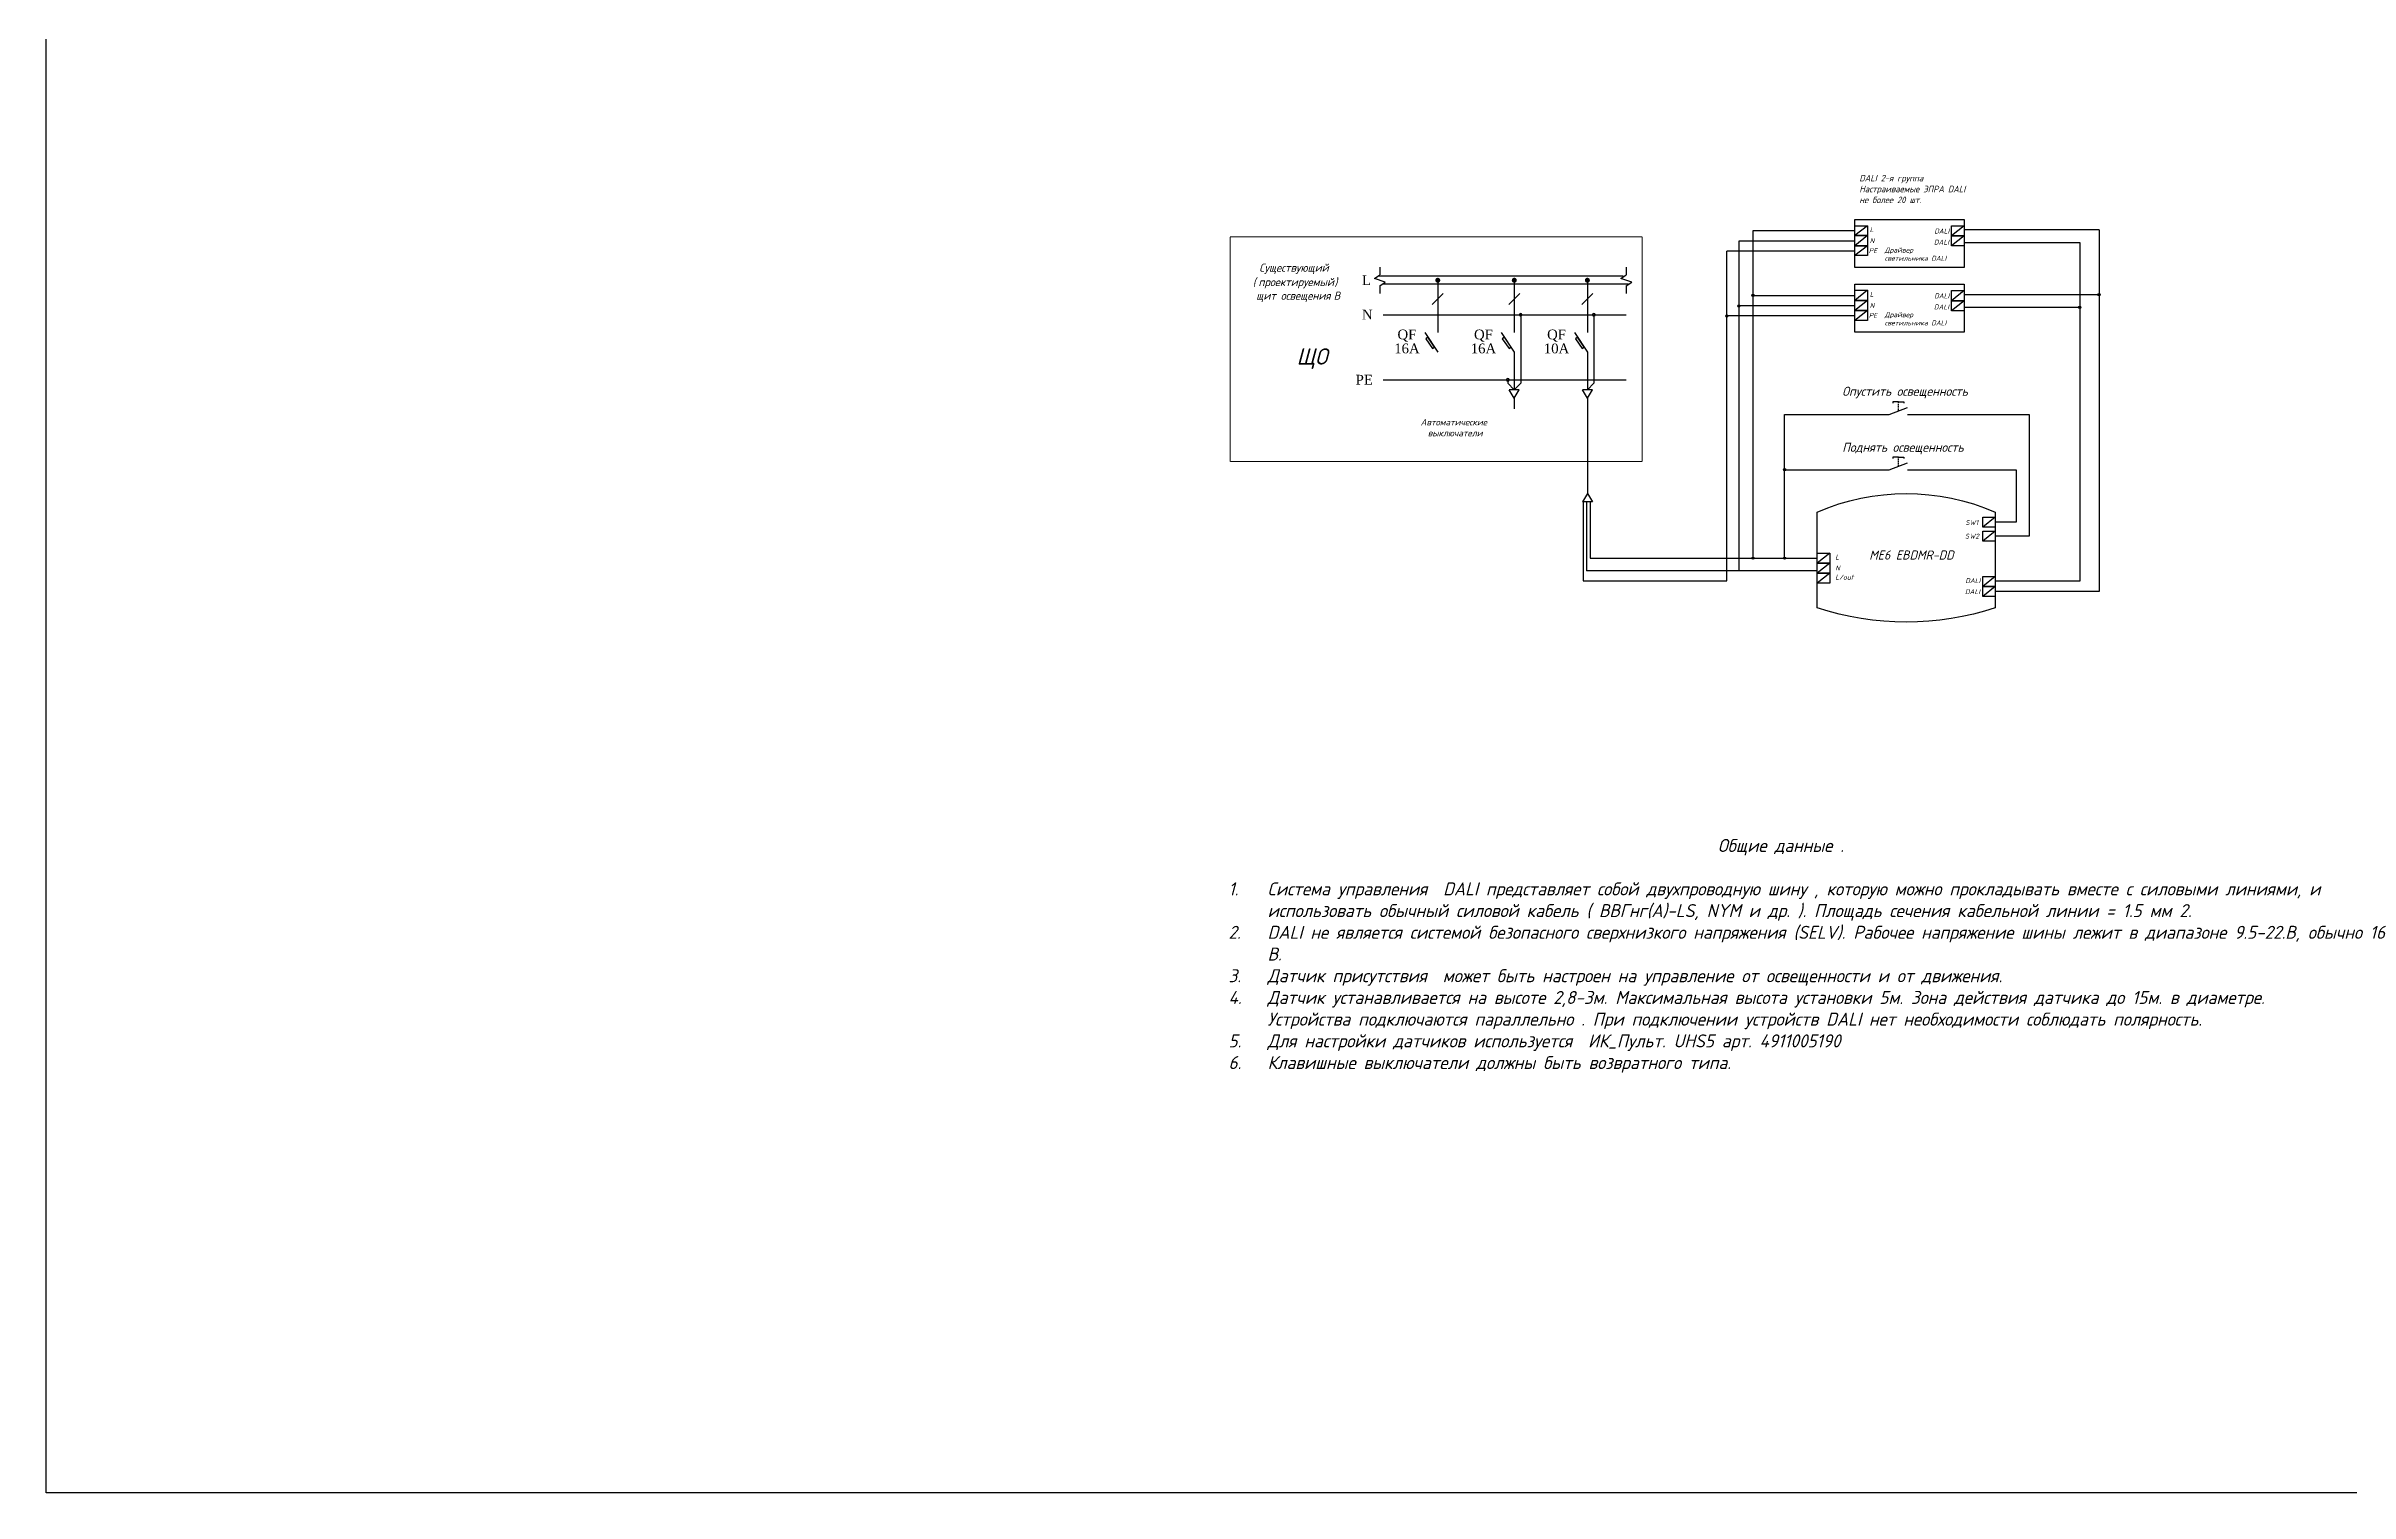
# Model space of a CAD drawing. Header units: millimetres. Extents: x -4896 to 62463, y -11301 to 6998.
# Drawn here: x -4896 to 9257, y -11301 to -2414 of the extents above; entities that cross this region are included whole.
import ezdxf
from ezdxf.enums import TextEntityAlignment as Align

# ---------------------------------------------------------------- set-up
doc = ezdxf.new("R2010")
doc.units = ezdxf.units.MM
doc.linetypes.add('( Hidden )', pattern=[0.375, 0.25, -0.125])
doc.linetypes.add('2.kat 11.50 kotu$0${ Wide Dash }', pattern=[12, 4, -2, 4, -2])
doc.layers.add('DALI', color=7, linetype='Continuous', lineweight=5)
doc.layers.add('Описание', color=7, linetype='Continuous', lineweight=5)
doc.layers.add('Лист', color=74, linetype='Continuous')
doc.layers.add('Рамка', color=250, linetype='Continuous')
doc.styles.add('Times New Roman', font='times.ttf', dxfattribs={"height": 300})
doc.styles.add('ИСО', font='isocpeui.ttf', dxfattribs={"height": 240})
doc.styles.add('КП', font='isocpeur.ttf', dxfattribs={"width": 0.955, "oblique": 15})

msp = doc.modelspace()

# ---------------------------------------------------------------- hatches: boundary and pattern name
at = {"layer": 'Описание', "lineweight": 30, "ltscale": 100}
for points in [[(3638, -3852, 1), (3669, -3852, 1)], [(4108, -3852, 1), (4139, -3852, 1)], [(4557, -3852, 1), (4588, -3852, 1)]]:
    msp.add_hatch(color=1, dxfattribs=at).paths.add_polyline_path(points)
at = {"layer": 'Рамка'}
h = msp.add_hatch(color=1, dxfattribs=at)
h.dxf.hatch_style = 1
h.paths.add_polyline_path([(5583, -3945, 1), (5597, -3945, 1)])
h = msp.add_hatch(color=3, dxfattribs=at)
h.dxf.hatch_style = 1
h.paths.add_polyline_path([(7709, -3941, 1), (7722, -3941, 1)])
at = {"layer": 'Рамка', "true_color": 0xf8991e}
h = msp.add_hatch(color=30, dxfattribs=at)
h.dxf.hatch_style = 1
h.paths.add_polyline_path([(5423, -4071, 1), (5436, -4071, 1)])
at = {"layer": 'Рамка'}
h = msp.add_hatch(color=5, dxfattribs=at)
h.dxf.hatch_style = 1
h.paths.add_polyline_path([(5496, -4010, 1), (5510, -4010, 1)])
h = msp.add_hatch(color=3, dxfattribs=at)
h.dxf.hatch_style = 1
h.paths.add_polyline_path([(7590, -4018, 1), (7604, -4018, 1)])
h = msp.add_hatch(color=1, dxfattribs=at)
h.dxf.hatch_style = 1
h.paths.add_polyline_path([(5777, -5016, 1), (5791, -5016, 1)])
h = msp.add_hatch(color=1, dxfattribs=at)
h.dxf.hatch_style = 1
h.paths.add_polyline_path([(5583, -5559, 1), (5597, -5559, 1)])
h = msp.add_hatch(color=1, dxfattribs=at)
h.dxf.hatch_style = 1
h.paths.add_polyline_path([(5777, -5559, 1), (5791, -5559, 1)])

# ---------------------------------------------------------------- linework, layer by layer
at = {"layer": 'Лист', "color": 4}
msp.add_lwpolyline([(-4896, 6998), (17557, 6998), (17557, -11301), (-4896, -11301)], close=True, dxfattribs=at)
at = {"layer": 'Описание', "color": 0, "linetype": '2.kat 11.50 kotu$0${ Wide Dash }', "lineweight": 20, "transparency": 33554643}
for p, q in [((2378, -3585), (4910, -3585)), ((2378, -4965), (2378, -3585)), ((4910, -3585), (4910, -4965)), ((4910, -4965), (2378, -4965))]:
    msp.add_line(p, q, dxfattribs=at)
at = {"layer": 'Описание', "color": 30, "lineweight": 30, "true_color": 0xf8991e, "transparency": 33554643}
for p, q in [((6215, -3674), (5429, -3674)), ((6215, -4071), (5429, -4071))]:
    msp.add_line(p, q, dxfattribs=at)
at = {"layer": 'Описание', "color": 5, "lineweight": 30, "transparency": 33554643}
for p, q in [((6215, -3612), (5503, -3612)), ((6215, -4010), (5503, -4010)), ((5984, -5636), (4568, -5636))]:
    msp.add_line(p, q, dxfattribs=at)
at = {"layer": 'Описание', "color": 1, "lineweight": 30, "transparency": 33554643}
for p, q in [((5590, -3547), (5997, -3547)), ((5997, -3547), (6215, -3547)), ((5590, -3945), (5997, -3945)), ((5997, -3945), (6215, -3945)), ((6097, -4676), (6427, -4676)), ((5784, -5016), (6427, -5016)), ((4590, -5559), (5984, -5559))]:
    msp.add_line(p, q, dxfattribs=at)
at = {"layer": 'Описание', "color": 3, "lineweight": 30, "transparency": 33554643}
for p, q in [((7716, -3543), (6887, -3543)), ((6887, -3620), (7597, -3620)), ((7716, -3941), (6887, -3941)), ((6887, -4018), (7597, -4018))]:
    msp.add_line(p, q, dxfattribs=at)
at = {"layer": 'Описание', "color": 1, "lineweight": 30, "ltscale": 100}
for p, q in [((3264, -3841), (3297, -3819)), ((3297, -3771), (3297, -3819)), ((4778, -3841), (4811, -3819)), ((4811, -3771), (4811, -3819)), ((3331, -3864), (3264, -3841)), ((4793, -3828), (3290, -3828)), ((3297, -3886), (3331, -3864)), ((3297, -3886), (3297, -3934)), ((4824, -3876), (3318, -3876)), ((4845, -3864), (4778, -3841)), ((4811, -3886), (4845, -3864)), ((4811, -3886), (4811, -3934))]:
    msp.add_line(p, q, dxfattribs=at)
at = {"layer": 'Описание', "color": 1, "lineweight": 30}
for p, q in [((3687, -3934), (3620, -4000)), ((3653, -3852), (3653, -4173)), ((4157, -3934), (4090, -4000)), ((4123, -3852), (4123, -4173)), ((4606, -3934), (4539, -4000)), ((4573, -3852), (4573, -4173)), ((3573, -4173), (3653, -4293)), ((3593, -4202), (3580, -4211)), ((3580, -4211), (3621, -4272)), ((3634, -4263), (3593, -4202)), ((4043, -4173), (4123, -4293)), ((4063, -4202), (4050, -4211)), ((4050, -4211), (4091, -4272)), ((4104, -4263), (4063, -4202)), ((4493, -4173), (4573, -4293)), ((4512, -4202), (4499, -4211)), ((4499, -4211), (4540, -4272)), ((4553, -4263), (4512, -4202)), ((3621, -4272), (3634, -4263)), ((4091, -4272), (4104, -4263)), ((4123, -4293), (4123, -4525)), ((4540, -4272), (4553, -4263)), ((4573, -4293), (4573, -4525))]:
    msp.add_line(p, q, dxfattribs=at)
at = {"layer": 'Описание', "color": 5, "lineweight": 30, "ltscale": 100}
msp.add_line((3318, -4064), (4811, -4064), dxfattribs=at)
at = {"layer": 'Описание', "color": 5, "lineweight": 30}
for p, q in [((4163, -4064), (4163, -4485)), ((4612, -4064), (4612, -4485)), ((4123, -4525), (4163, -4485)), ((4573, -4525), (4612, -4485))]:
    msp.add_line(p, q, dxfattribs=at)
at = {"layer": 'Описание', "color": 30, "lineweight": 30, "ltscale": 100}
msp.add_line((3318, -4463), (4811, -4464), dxfattribs=at)
at = {"layer": 'Описание', "color": 30, "lineweight": 30}
for p in [(4084, -4464), (4123, -4525)]:
    msp.add_line(p, (4084, -4485), dxfattribs=at)
at = {"layer": 'Описание', "color": 0, "lineweight": 30}
for p, q in [((4153, -4525), (4093, -4525)), ((4123, -4577), (4093, -4525)), ((4123, -4577), (4153, -4525)), ((4603, -4525), (4543, -4525)), ((4573, -4577), (4543, -4525)), ((4573, -4577), (4603, -4525)), ((4573, -5162), (4543, -5214)), ((4603, -5214), (4543, -5214)), ((4573, -5162), (4603, -5214))]:
    msp.add_line(p, q, dxfattribs=at)
at = {"layer": 'Описание', "color": 0, "lineweight": 30, "transparency": 33554643}
msp.add_line((4123, -4577), (4123, -4642), dxfattribs=at)
at = {"layer": 'Описание', "color": 0, "lineweight": 30, "ltscale": 100}
msp.add_line((4573, -4577), (4573, -5162), dxfattribs=at)
at = {"layer": 'Описание', "color": 2, "lineweight": 30, "transparency": 33554643}
for p, q in [((6538, -4676), (7287, -4676)), ((6538, -5016), (7206, -5016))]:
    msp.add_line(p, q, dxfattribs=at)
at = {"layer": 'Описание', "lineweight": 30, "transparency": 33554643}
for points in [[(6215, -3773), (6215, -3479), (6887, -3479), (6887, -3773)], [(6215, -4171), (6215, -3877), (6887, -3877), (6887, -4171)]]:
    msp.add_lwpolyline(points, close=True, dxfattribs=at)
msp.add_lwpolyline([(5984, -5864), (5984, -5276, -0.207391), (7078, -5276), (7078, -5864, -0.161658)], format="xyb", close=True, dxfattribs=at)
at = {"layer": 'Описание', "color": 5, "lineweight": 30}
for centre, start, end in [((4163, -4064), 90, 270), ((4163, -4064), 270, 90), ((4612, -4064), 90, 270), ((4612, -4064), 270, 90)]:
    msp.add_arc(centre, 7.73, start, end, dxfattribs=at)
at = {"layer": 'Описание', "color": 30, "lineweight": 30}
for start, end in [(90, 270), (270, 90)]:
    msp.add_arc((4084, -4464), 7.73, start, end, dxfattribs=at)
at = {"layer": 'Рамка', "color": 240, "true_color": 0xed1f24}
for p, q in [((6293, -3517), (6215, -3578)), ((6293, -3517), (6293, -3578)), ((6293, -3914), (6215, -3976)), ((6293, -3914), (6293, -3976)), ((6062, -5528), (5984, -5590)), ((6062, -5651), (5984, -5713)), ((6062, -5528), (6062, -5590)), ((6062, -5651), (6062, -5713))]:
    msp.add_line(p, q, dxfattribs=at)
at = {"layer": 'Рамка', "color": 3}
for p, q in [((6887, -3518), (6810, -3580)), ((6887, -3518), (6887, -3580)), ((6887, -3580), (6810, -3641)), ((6887, -3580), (6887, -3641)), ((6887, -3916), (6810, -3978)), ((6887, -3916), (6887, -3978)), ((6887, -3978), (6810, -4039)), ((6887, -3978), (6887, -4039)), ((7078, -5672), (7001, -5734)), ((7078, -5734), (7001, -5795)), ((7078, -5672), (7078, -5734)), ((7078, -5734), (7078, -5795))]:
    msp.add_line(p, q, dxfattribs=at)
at = {"layer": 'Рамка', "color": 5}
for p, q in [((6293, -3578), (6215, -3640)), ((6293, -3578), (6293, -3640)), ((6293, -3976), (6215, -4037)), ((6293, -3976), (6293, -4037)), ((6062, -5590), (5984, -5651)), ((6062, -5590), (6062, -5651))]:
    msp.add_line(p, q, dxfattribs=at)
at = {"layer": 'Рамка', "color": 30, "true_color": 0xf8991e}
for p, q in [((6293, -3640), (6215, -3701)), ((6293, -3640), (6293, -3701)), ((6293, -4037), (6215, -4099)), ((6293, -4037), (6293, -4099))]:
    msp.add_line(p, q, dxfattribs=at)
at = {"layer": 'Рамка', "color": 2}
for p, q in [((6427, -4676), (6538, -4633)), ((6427, -5016), (6538, -4973)), ((7078, -5308), (7001, -5369)), ((7078, -5308), (7078, -5369)), ((7078, -5394), (7001, -5455)), ((7078, -5394), (7078, -5455))]:
    msp.add_line(p, q, dxfattribs=at)
at = {"layer": 'Рамка', "color": 240, "true_color": 0xed1f24}
for points in [[(6215, -3517), (6293, -3517), (6293, -3578), (6215, -3578)], [(6215, -3914), (6293, -3914), (6293, -3976), (6215, -3976)], [(5984, -5528), (6062, -5528), (6062, -5590), (5984, -5590)], [(5984, -5651), (6062, -5651), (6062, -5713), (5984, -5713)]]:
    msp.add_lwpolyline(points, close=True, dxfattribs=at)
at = {"layer": 'Рамка', "color": 3}
for points in [[(6810, -3518), (6887, -3518), (6887, -3580), (6810, -3580)], [(6810, -3580), (6887, -3580), (6887, -3641), (6810, -3641)], [(6810, -3916), (6887, -3916), (6887, -3978), (6810, -3978)], [(6810, -3978), (6887, -3978), (6887, -4039), (6810, -4039)], [(7001, -5672), (7078, -5672), (7078, -5734), (7001, -5734)], [(7001, -5734), (7078, -5734), (7078, -5795), (7001, -5795)]]:
    msp.add_lwpolyline(points, close=True, dxfattribs=at)
at = {"layer": 'Рамка', "color": 30, "true_color": 0xf8991e}
for points in [[(5429, -5699), (5429, -3674)], [(4547, -5214), (4547, -5699)], [(4547, -5699), (5429, -5699), (5429, -5699)]]:
    msp.add_lwpolyline(points, dxfattribs=at)
at = {"layer": 'Рамка', "color": 5}
for points in [[(5503, -3612), (5503, -5636)], [(4568, -5214), (4568, -5636)]]:
    msp.add_lwpolyline(points, dxfattribs=at)
at = {"layer": 'Рамка', "color": 1}
for points in [[(5590, -5559), (5590, -3945), (5590, -3547)], [(5784, -5559), (5784, -4676), (6097, -4676)], [(4590, -5214), (4590, -5559)]]:
    msp.add_lwpolyline(points, dxfattribs=at)
at = {"layer": 'Рамка', "color": 5}
for points in [[(6215, -3578), (6293, -3578), (6293, -3640), (6215, -3640)], [(6215, -3976), (6293, -3976), (6293, -4037), (6215, -4037)], [(5984, -5590), (6062, -5590), (6062, -5651), (5984, -5651)]]:
    msp.add_lwpolyline(points, close=True, dxfattribs=at)
at = {"layer": 'Рамка', "color": 30, "true_color": 0xf8991e}
for points in [[(6215, -3640), (6293, -3640), (6293, -3701), (6215, -3701)], [(6215, -4037), (6293, -4037), (6293, -4099), (6215, -4099)]]:
    msp.add_lwpolyline(points, close=True, dxfattribs=at)
at = {"layer": 'Рамка', "color": 3, "lineweight": 30}
for points in [[(7716, -3543), (7716, -5764), (7078, -5764)], [(7597, -3620), (7597, -5701), (7078, -5701)]]:
    msp.add_lwpolyline(points, dxfattribs=at)
at = {"layer": 'Рамка', "color": 2}
for points in [[(6483, -4599), (6448, -4599), (6448, -4607)], [(6483, -4606), (6483, -4599)], [(6483, -4599), (6517, -4599), (6517, -4607)], [(6483, -4618), (6483, -4611)], [(6483, -4629), (6483, -4622)], [(6483, -4640), (6483, -4633)], [(6483, -4655), (6483, -4644)], [(7287, -4676), (7287, -5425), (7078, -5425)], [(6483, -4939), (6448, -4939), (6448, -4947)], [(6483, -4947), (6483, -4939)], [(6483, -4939), (6517, -4939), (6517, -4948)], [(6483, -4958), (6483, -4951)], [(6483, -4969), (6483, -4962)], [(6483, -4980), (6483, -4973)], [(6483, -4995), (6483, -4984)], [(7206, -5016), (7206, -5338), (7078, -5338)]]:
    msp.add_lwpolyline(points, dxfattribs=at)
for points in [[(7001, -5308), (7078, -5308), (7078, -5369), (7001, -5369)], [(7001, -5394), (7078, -5394), (7078, -5455), (7001, -5455)]]:
    msp.add_lwpolyline(points, close=True, dxfattribs=at)
at = {"layer": 'Рамка', "color": 1}
for centre in [(5590, -3945), (5784, -5016), (5590, -5559), (5784, -5559)]:
    msp.add_circle(centre, 6.9, dxfattribs=at)
at = {"layer": 'Рамка', "color": 3}
for centre in [(7716, -3941), (7597, -4018)]:
    msp.add_circle(centre, 6.9, dxfattribs=at)
at = {"layer": 'Рамка', "color": 30, "true_color": 0xf8991e}
msp.add_circle((5429, -4071), 6.9, dxfattribs=at)
at = {"layer": 'Рамка', "color": 5}
msp.add_circle((5503, -4010), 6.9, dxfattribs=at)

# ---------------------------------------------------------------- texts
at = {"layer": 'DALI', "color": 0, "lineweight": 30, "transparency": 33554643, "insert": (2322, -7284), "char_height": 80, "width": 6829.45, "attachment_point": 1, "style": 'КП'}
msp.add_mtext('\\pxqc; Общие данные .\\P\\P\\pi-3,l3.573,q*,t3.573;1.^IСистема управления  DALI представляет собой двухпроводную шину , которую можно прокладывать вместе с силовыми линиями, и использовать обычный силовой кабель ( ВВГнг(А)-LS, NYM и др. ). Площадь сечения кабельной линии = 1.5 мм 2.\\P2.^IDALI не является системой безопасного сверхнизкого напряжения (SELV). Рабочее напряжение шины лежит в диапазоне 9.5-22.В, обычно 16 В.\\P3.^IДатчик присутствия  может быть настроен на управление от освещенности и от движения.\\P4.^IДатчик устанавливается на высоте 2,8-3м. Максимальная высота установки 5м. Зона действия датчика до 15м. в диаметре. Устройства подключаются параллельно . При подключении устройств DALI нет необходимости соблюдать полярность. \\P5.^IДля настройки датчиков используется  ИК_Пульт. UHS5 арт. 4911005190\\P6.^IКлавишные выключатели должны быть возвратного типа.    ', dxfattribs=at)
at = {"layer": 'Описание', "color": 0, "linetype": '( Hidden )', "lineweight": 30, "style": 'КП', "oblique": 15, "width": 0.955}
for s, p in [('Существующий', (2557, -3800)), ('(', (2518, -3888)), ('щит освещения', (2538, -3972)), ('проектируемый', (2552, -3888)), (')', (3019, -3888))]:
    msp.add_text(s, height=50, dxfattribs=at).set_placement(p)
at = {"layer": 'Описание', "color": 250, "linetype": '( Hidden )', "lineweight": 30, "true_color": 0x282828, "style": 'КП', "oblique": 15, "width": 0.955}
msp.add_text('В', height=50, dxfattribs=at).set_placement((3014, -3972))
at = {"layer": 'Описание', "color": 1, "linetype": '( Hidden )', "lineweight": 30, "style": 'Times New Roman'}
msp.add_text('L', height=60, dxfattribs=at).set_placement((3188, -3882))
at = {"layer": 'Описание', "color": 5, "linetype": '( Hidden )', "lineweight": 30, "style": 'Times New Roman'}
msp.add_text('N', height=60, dxfattribs=at).set_placement((3188, -4093))
at = {"layer": 'Описание', "style": 'Times New Roman'}
for s, p in [('16А', (3464, -4271)), ('QF', (3464, -4192)), ('16А', (3934, -4271)), ('QF', (3934, -4192)), ('10А', (4383, -4271)), ('QF', (4383, -4192))]:
    msp.add_text(s, height=60, dxfattribs=at).set_placement(p, align=Align.MIDDLE)
at = {"layer": 'Описание', "color": 30, "linetype": '( Hidden )', "lineweight": 30, "style": 'Times New Roman'}
msp.add_text('РЕ', height=60, dxfattribs=at).set_placement((3149, -4493))
at = {"layer": 'Описание', "color": 0, "linetype": '( Hidden )', "lineweight": 30, "style": 'ИСО'}
for s, p in [('Автоматические', (3548, -4744)), ('выключатели', (3592, -4811))]:
    msp.add_text(s, height=40, dxfattribs=at).set_placement(p)
at = {"layer": 'Описание', "color": 0, "linetype": '( Hidden )', "lineweight": 30, "transparency": 33554643, "attachment_point": 1, "style": 'КП'}
for s, insert, char_height, width in [('DALI 2-я группа \\PНастраиваемые ЭПРА DALI\\Pне более 20 шт.  ', (6243, -3205), 40, 815.14), ('Драйвер\\Pсветильника DALI', (6399, -3652), 30, 510.96), ('Драйвер\\Pсветильника DALI', (6399, -4049), 30, 510.96), ('ЩО', (2786, -4270), 100, 497.54), ('{\\C256;Опустить освещенность}', (6138, -4506), 56, 928.56), ('{\\C256;Поднять освещенность}', (6138, -4850), 56, 928.56), ('{\\C256;ME6 EBDMR-DD}', (6304, -5512), 56, 535.17)]:
    msp.add_mtext(s, dxfattribs=dict(at, insert=insert, char_height=char_height, width=width))
at = {"layer": 'Описание', "lineweight": 20, "transparency": 33554643, "char_height": 30, "attachment_point": 1, "style": 'КП'}
for s, width, insert in [('L', 2.09, (6307, -3526)), ('DALI', 2.09, (6703, -3535)), ('N', 2.09, (6307, -3594)), ('DALI', 30, (6701, -3603)), ('L', 2.09, (6307, -3924)), ('DALI', 2.09, (6703, -3933)), ('N', 2.09, (6307, -3992)), ('DALI', 30, (6701, -4001)), ('SW1', 2.09, (6894, -5325)), ('SW2', 30, (6892, -5409)), ('L', 2.09, (6095, -5538)), ('N', 2.09, (6095, -5605)), ('L/out', 2.09, (6095, -5661)), ('DALI', 30, (6892, -5750)), ('DALI', 2.09, (6894, -5682))]:
    msp.add_mtext_dynamic_manual_height_columns(s, width=width, gutter_width=7.5, heights=[0], dxfattribs=dict(at, insert=insert))
at = {"layer": 'Описание', "color": 30, "lineweight": 20, "true_color": 0xf8991e, "transparency": 33554643, "char_height": 30, "attachment_point": 1, "style": 'КП'}
for insert in [(6301, -3655), (6301, -4053)]:
    msp.add_mtext_dynamic_manual_height_columns('{\\C256;PE}', width=2.09, gutter_width=7.5, heights=[0], dxfattribs=dict(at, insert=insert))

doc.saveas('drawing.dxf')
